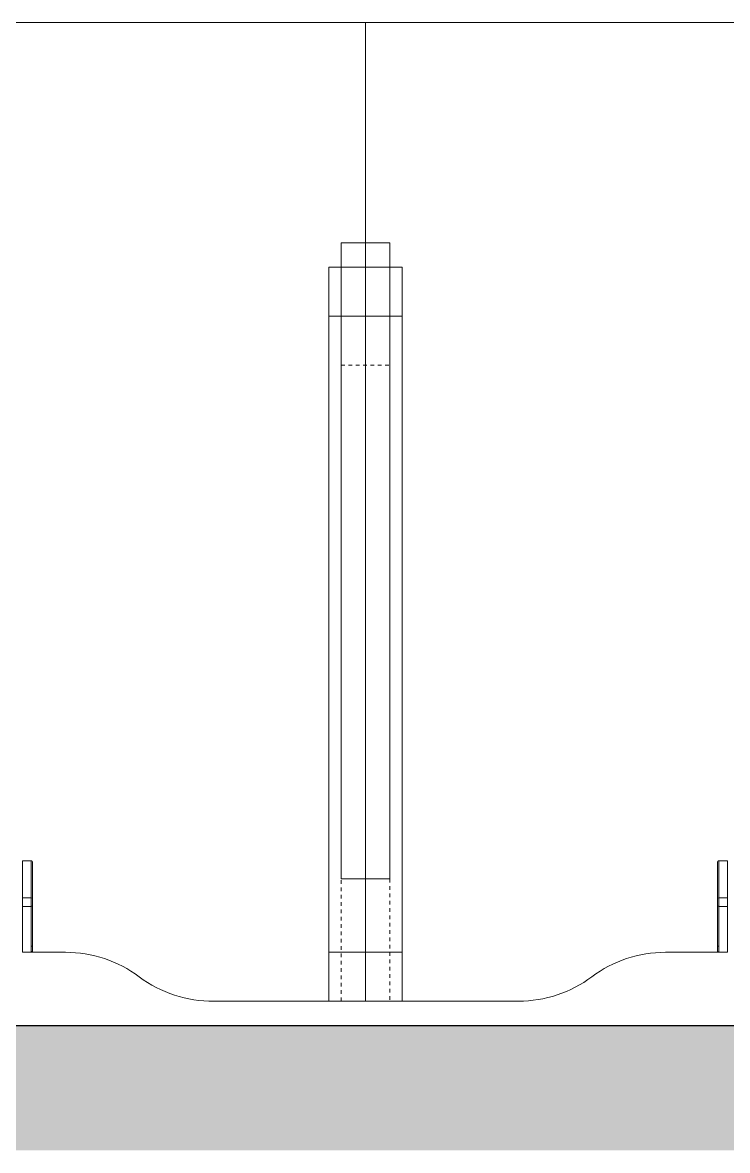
# Model space of a CAD drawing. Header units: millimetres. Extents: x 155927 to 317870, y -36033 to 97293.
# Drawn here: x 174482 to 175058, y 21006 to 21928 of the extents above; entities that cross this region are included whole.
import ezdxf

# ---------------------------------------------------------------- set-up
doc = ezdxf.new("R2010")
doc.units = ezdxf.units.MM
doc.header["$MEASUREMENT"] = 0
doc.linetypes.add('Dash', pattern=[6, 3, -3])
for name, color, linetype, lineweight in [('A-WALL-PATT', 7, 'CONTINUOUS', 9), ('I-FURN', 8, 'CONTINUOUS', 9), ('I-FURN-HDLN', 8, 'Dash', 9), ('I-WALL', 7, 'CONTINUOUS', 9)]:
    doc.layers.add(name, color=color, linetype=linetype, lineweight=lineweight)

msp = doc.modelspace()

# ---------------------------------------------------------------- hatches: boundary and pattern name
at = {"layer": 'A-WALL-PATT'}
msp.add_hatch(color=256, dxfattribs=at).paths.add_polyline_path([(178998.83, 21005.61), (178998.83, 21107.61), (166470.83, 21107.61), (166470.83, 21005.61), (178727.98, 21005.61)], flags=0)

# ---------------------------------------------------------------- linework, layer by layer
at = {"layer": 'I-FURN'}
for p, q in [((174761.96, 21927.61), (173361.96, 21927.61)), ((173361.96, 21927.61), (174761.96, 21927.61)), ((174761.96, 21127.61), (174761.96, 21927.61)), ((174761.96, 21927.61), (174761.96, 21127.61)), ((176161.96, 21927.61), (174761.96, 21927.61)), ((174761.96, 21927.61), (174761.96, 21127.61)), ((174761.96, 21127.61), (174761.96, 21927.61)), ((174761.96, 21927.61), (176161.96, 21927.61)), ((174781.96, 21747.61), (174741.96, 21747.61)), ((174741.96, 21747.61), (174741.96, 21727.61)), ((174781.96, 21727.61), (174781.96, 21747.61)), ((174731.96, 21727.61), (174731.96, 21687.61)), ((174731.96, 21127.61), (174731.96, 21727.61)), ((174741.96, 21727.61), (174731.96, 21727.61)), ((174731.96, 21727.61), (174791.96, 21727.61)), ((174741.96, 21727.61), (174741.96, 21227.61)), ((174791.96, 21727.61), (174781.96, 21727.61)), ((174781.96, 21227.61), (174781.96, 21727.61)), ((174791.96, 21727.61), (174791.96, 21127.61)), ((174791.96, 21687.61), (174791.96, 21727.61)), ((174731.96, 21687.61), (174731.96, 21167.61)), ((174741.96, 21687.61), (174731.96, 21687.61)), ((174791.96, 21687.61), (174731.96, 21687.61)), ((174791.96, 21687.61), (174781.96, 21687.61)), ((174791.96, 21167.61), (174791.96, 21687.61)), ((174488.78, 21242.45), (174481.78, 21242.45)), ((174488.78, 21242.45), (174481.78, 21242.45)), ((174481.78, 21242.45), (174488.78, 21242.45)), ((174481.78, 21242.45), (174481.78, 21242.27)), ((174488.78, 21242.27), (174481.78, 21242.27)), ((174481.78, 21242.27), (174481.78, 21211.99)), ((174488.78, 21242.45), (174488.78, 21242.27)), ((174488.78, 21242.27), (174488.78, 21211.99)), ((174489.53, 21242.12), (174489.56, 21242.09)), ((174489.78, 21211.17), (174489.78, 21241.45)), ((174489.78, 21211.17), (174489.78, 21241.45)), ((175049.66, 21241.45), (175049.66, 21211.17)), ((175049.66, 21241.45), (175049.66, 21211.17)), ((175049.89, 21242.08), (175049.91, 21242.11)), ((175057.66, 21242.45), (175050.66, 21242.45)), ((175050.66, 21242.27), (175050.66, 21242.45)), ((175057.66, 21242.45), (175050.66, 21242.45)), ((175057.66, 21242.45), (175050.66, 21242.45)), ((175050.66, 21211.99), (175050.66, 21242.27)), ((175050.66, 21242.27), (175057.66, 21242.27)), ((175057.66, 21242.27), (175057.66, 21242.45)), ((175057.66, 21211.99), (175057.66, 21242.27)), ((174741.96, 21227.61), (174781.96, 21227.61)), ((174488.78, 21211.99), (174481.78, 21211.99)), ((174481.78, 21211.99), (174481.78, 21205.07)), ((174488.78, 21211.99), (174488.78, 21205.07)), ((174489.78, 21211.17), (174489.78, 21172.6)), ((174489.78, 21205.63), (174489.78, 21211.17)), ((175049.66, 21172.6), (175049.66, 21211.17)), ((175049.66, 21211.17), (175049.66, 21205.63)), ((175050.66, 21205.07), (175050.66, 21211.99)), ((175050.66, 21211.99), (175057.66, 21211.99)), ((175057.66, 21205.07), (175057.66, 21211.99)), ((174488.78, 21205.07), (174481.78, 21205.07)), ((174481.78, 21205.07), (174481.78, 21167.61)), ((174488.78, 21205.07), (174488.78, 21167.61)), ((174489.78, 21168.61), (174489.78, 21205.63)), ((175049.66, 21205.63), (175049.66, 21168.61)), ((175050.66, 21167.61), (175050.66, 21205.07)), ((175050.66, 21205.07), (175057.66, 21205.07)), ((175057.66, 21167.61), (175057.66, 21205.07)), ((174489.78, 21172.6), (174488.78, 21172.6)), ((174489.78, 21172.6), (174489.78, 21168.61)), ((175050.66, 21172.6), (175049.66, 21172.6)), ((175049.66, 21168.61), (175049.66, 21172.6)), ((174488.78, 21167.61), (174481.78, 21167.61)), ((174481.78, 21167.6), (174488.78, 21167.6)), ((174488.78, 21167.61), (174516.96, 21167.61)), ((174516.96, 21167.61), (174488.78, 21167.61)), ((174731.96, 21167.61), (174731.96, 21127.61)), ((174791.96, 21167.61), (174731.96, 21167.61)), ((174791.96, 21167.61), (174731.96, 21167.61)), ((174791.96, 21127.61), (174791.96, 21167.61)), ((175006.96, 21167.61), (175050.66, 21167.61)), ((175050.66, 21167.61), (175006.96, 21167.61)), ((175049.66, 21168.61), (175049.66, 21168.6)), ((175050.66, 21167.61), (175057.66, 21167.61)), ((175050.66, 21167.6), (175057.66, 21167.6)), ((174638.07, 21127.61), (174761.96, 21127.61)), ((174761.96, 21127.61), (174638.07, 21127.61)), ((174791.96, 21127.61), (174731.96, 21127.61)), ((174791.96, 21127.61), (174731.96, 21127.61)), ((174761.96, 21127.61), (174886.96, 21127.61)), ((174886.96, 21127.61), (174761.96, 21127.61))]:
    msp.add_line(p, q, dxfattribs=at)
at = {"layer": 'I-FURN', "flags": 128}
for points in [[(174488.78, 21242.45), (174488.82, 21242.45), (174488.86, 21242.45), (174488.9, 21242.44), (174488.94, 21242.44), (174488.98, 21242.43), (174489.02, 21242.42), (174489.06, 21242.41), (174489.1, 21242.4), (174489.14, 21242.38), (174489.17, 21242.37), (174489.21, 21242.35), (174489.25, 21242.34), (174489.28, 21242.32)], [(175050.16, 21242.31), (175050.19, 21242.33), (175050.23, 21242.35), (175050.26, 21242.37), (175050.3, 21242.38), (175050.34, 21242.39), (175050.38, 21242.41), (175050.41, 21242.42), (175050.45, 21242.43), (175050.49, 21242.43), (175050.53, 21242.44), (175050.57, 21242.44), (175050.61, 21242.45), (175050.65, 21242.45), (175050.66, 21242.45)], [(174489.78, 21205.63), (174489.78, 21205.77), (174489.78, 21205.91), (174489.78, 21206.05), (174489.78, 21206.19), (174489.78, 21206.34), (174489.78, 21206.48), (174489.78, 21206.63), (174489.78, 21206.79), (174489.78, 21206.94), (174489.78, 21207.1), (174489.78, 21207.26), (174489.78, 21207.41), (174489.78, 21207.57), (174489.78, 21207.73), (174489.78, 21207.89), (174489.78, 21208.05), (174489.78, 21208.21), (174489.78, 21208.37), (174489.78, 21208.53), (174489.78, 21208.69), (174489.78, 21208.84), (174489.78, 21209), (174489.78, 21209.15), (174489.78, 21209.3), (174489.78, 21209.45), (174489.78, 21209.6), (174489.78, 21209.74), (174489.78, 21209.88), (174489.78, 21210.02), (174489.78, 21210.15), (174489.78, 21210.28), (174489.78, 21210.41), (174489.78, 21210.53), (174489.78, 21210.65), (174489.78, 21210.76), (174489.78, 21210.87), (174489.78, 21210.98), (174489.78, 21211.08), (174489.78, 21211.17)], [(175049.66, 21211.17), (175049.66, 21211.08), (175049.66, 21210.98), (175049.66, 21210.87), (175049.66, 21210.76), (175049.66, 21210.65), (175049.66, 21210.53), (175049.66, 21210.41), (175049.66, 21210.28), (175049.66, 21210.15), (175049.66, 21210.02), (175049.66, 21209.88), (175049.66, 21209.74), (175049.66, 21209.6), (175049.66, 21209.45), (175049.66, 21209.3), (175049.66, 21209.15), (175049.66, 21209), (175049.66, 21208.84), (175049.66, 21208.69), (175049.66, 21208.53), (175049.66, 21208.37), (175049.66, 21208.21), (175049.66, 21208.05), (175049.66, 21207.89), (175049.66, 21207.73), (175049.66, 21207.57), (175049.66, 21207.41), (175049.66, 21207.26), (175049.66, 21207.1), (175049.66, 21206.94), (175049.66, 21206.79), (175049.66, 21206.63), (175049.66, 21206.48), (175049.66, 21206.33), (175049.66, 21206.19), (175049.66, 21206.05), (175049.66, 21205.91), (175049.66, 21205.77), (175049.66, 21205.63)], [(174489.78, 21168.61), (174489.78, 21168.89), (174489.78, 21169.3), (174489.78, 21169.85), (174489.78, 21170.53), (174489.78, 21171.35), (174489.78, 21172.3), (174489.78, 21173.38), (174489.78, 21174.59), (174489.78, 21175.92), (174489.78, 21177.38), (174489.78, 21178.96), (174489.78, 21180.67), (174489.78, 21182.49), (174489.78, 21184.42), (174489.78, 21186.46), (174489.78, 21188.62), (174489.78, 21190.87), (174489.78, 21193.23), (174489.78, 21195.68), (174489.78, 21198.23), (174489.78, 21200.87), (174489.78, 21203.59), (174489.78, 21205.63)], [(175049.66, 21205.63), (175049.66, 21202.85), (175049.66, 21200.15), (175049.66, 21197.54), (175049.66, 21195.02), (175049.66, 21192.59), (175049.66, 21190.26), (175049.66, 21188.03), (175049.66, 21185.91), (175049.66, 21183.89), (175049.66, 21181.99), (175049.66, 21180.2), (175049.66, 21178.53), (175049.66, 21176.98), (175049.66, 21175.55), (175049.66, 21174.25), (175049.66, 21173.08), (175049.66, 21172.03), (175049.66, 21171.12), (175049.66, 21170.34), (175049.66, 21169.69), (175049.66, 21169.18), (175049.66, 21168.8), (175049.66, 21168.61)], [(174489.78, 21172.6), (174489.78, 21172.44), (174489.78, 21172.28), (174489.78, 21172.12), (174489.78, 21171.97), (174489.78, 21171.81), (174489.78, 21171.65), (174489.78, 21171.5), (174489.78, 21171.34), (174489.78, 21171.19), (174489.78, 21171.04), (174489.78, 21170.9), (174489.78, 21170.76), (174489.78, 21170.61), (174489.78, 21170.48), (174489.78, 21170.34), (174489.78, 21170.21), (174489.78, 21170.09), (174489.78, 21169.96), (174489.78, 21169.85), (174489.78, 21169.73), (174489.78, 21169.62), (174489.78, 21169.52), (174489.78, 21169.42), (174489.78, 21169.33), (174489.78, 21169.24), (174489.78, 21169.15), (174489.78, 21169.07), (174489.78, 21169), (174489.78, 21168.94), (174489.78, 21168.87), (174489.78, 21168.82), (174489.78, 21168.77), (174489.78, 21168.73), (174489.78, 21168.69), (174489.78, 21168.66), (174489.78, 21168.64), (174489.78, 21168.62), (174489.78, 21168.61), (174489.78, 21168.6)], [(175049.66, 21168.6), (175049.66, 21168.61), (175049.66, 21168.62), (175049.66, 21168.63), (175049.66, 21168.65), (175049.66, 21168.68), (175049.66, 21168.72), (175049.66, 21168.76), (175049.66, 21168.81), (175049.66, 21168.86), (175049.66, 21168.92), (175049.66, 21168.98), (175049.66, 21169.05), (175049.66, 21169.13), (175049.66, 21169.21), (175049.66, 21169.3), (175049.66, 21169.39), (175049.66, 21169.49), (175049.66, 21169.6), (175049.66, 21169.7), (175049.66, 21169.82), (175049.66, 21169.93), (175049.66, 21170.05), (175049.66, 21170.18), (175049.66, 21170.31), (175049.66, 21170.44), (175049.66, 21170.58), (175049.66, 21170.72), (175049.66, 21170.86), (175049.66, 21171), (175049.66, 21171.15), (175049.66, 21171.3), (175049.66, 21171.46), (175049.66, 21171.61), (175049.66, 21171.77), (175049.66, 21171.92), (175049.66, 21172.08), (175049.66, 21172.24), (175049.66, 21172.4), (175049.66, 21172.56), (175049.66, 21172.6)], [(174489.78, 21168.6), (174489.78, 21168.56), (174489.78, 21168.52), (174489.78, 21168.48), (174489.77, 21168.44), (174489.76, 21168.4), (174489.76, 21168.36), (174489.75, 21168.33), (174489.73, 21168.29), (174489.72, 21168.25), (174489.71, 21168.21), (174489.69, 21168.18), (174489.67, 21168.14), (174489.65, 21168.11), (174489.63, 21168.07), (174489.61, 21168.04), (174489.59, 21168.01), (174489.56, 21167.97), (174489.54, 21167.94), (174489.51, 21167.91), (174489.48, 21167.88), (174489.45, 21167.86), (174489.42, 21167.83), (174489.39, 21167.81), (174489.36, 21167.78), (174489.32, 21167.76), (174489.29, 21167.74), (174489.26, 21167.72), (174489.22, 21167.7), (174489.18, 21167.69), (174489.15, 21167.67), (174489.11, 21167.66), (174489.07, 21167.64), (174489.03, 21167.63), (174488.99, 21167.62), (174488.95, 21167.62), (174488.91, 21167.61), (174488.88, 21167.61), (174488.84, 21167.6), (174488.8, 21167.6), (174488.78, 21167.6)], [(174489.78, 21168.6), (174489.78, 21168.61), (174489.78, 21168.61)], [(175050.66, 21167.6), (175050.62, 21167.6), (175050.58, 21167.61), (175050.54, 21167.61), (175050.5, 21167.62), (175050.46, 21167.62), (175050.42, 21167.63), (175050.39, 21167.64), (175050.35, 21167.65), (175050.31, 21167.67), (175050.27, 21167.68), (175050.24, 21167.7), (175050.2, 21167.72), (175050.17, 21167.73), (175050.13, 21167.76), (175050.1, 21167.78), (175050.07, 21167.8), (175050.03, 21167.82), (175050, 21167.85), (175049.97, 21167.88), (175049.95, 21167.91), (175049.92, 21167.93), (175049.89, 21167.97), (175049.87, 21168), (175049.84, 21168.03), (175049.82, 21168.06), (175049.8, 21168.1), (175049.78, 21168.13), (175049.76, 21168.17), (175049.75, 21168.2), (175049.73, 21168.24), (175049.72, 21168.28), (175049.7, 21168.32), (175049.69, 21168.35), (175049.68, 21168.39), (175049.68, 21168.43), (175049.67, 21168.47), (175049.67, 21168.51), (175049.66, 21168.55), (175049.66, 21168.59), (175049.66, 21168.6)]]:
    msp.add_lwpolyline(points, dxfattribs=at)
at = {"layer": 'I-FURN'}
for centre, radius, start, end in [((174516.96, 21067.61), 100, 53.1301, 90), ((174516.96, 21067.61), 100, 53.1301, 90), ((175006.96, 21067.61), 100, 90, 126.8699), ((175006.96, 21067.61), 100, 90, 126.8699), ((174636.98, 21227.64), 100.03, 233.1301, 270.62561), ((174636.98, 21227.64), 100.03, 233.1301, 270.62561), ((174886.96, 21227.61), 100, 270, 306.8699), ((174886.96, 21227.61), 100, 270, 306.8699)]:
    msp.add_arc(centre, radius, start, end, dxfattribs=at)
for centre, major_axis, ratio, start_param, end_param in [((174488.78, 21241.45), (1, 0), 0.819152, 0, 1.570796), ((175050.66, 21241.45), (-1, 0), 0.819152, 4.712389, 6.283185), ((174488.78, 21211.17), (-1, 0), 0.819152, 3.141593, 4.712389), ((175050.66, 21211.17), (-1, 0), 0.819152, 4.712389, 6.283185), ((174488.78, 21205.63), (-1, 0), 0.56467, 1.570796, 3.141593), ((175050.66, 21205.63), (-1, 0), 0.56467, 0, 1.570796), ((174488.78, 21168.61), (-1, 0), 0.998113, 1.570796, 3.141593), ((175050.66, 21168.61), (-1, 0), 0.998113, 0, 1.570796)]:
    msp.add_ellipse(centre, major_axis=major_axis, ratio=ratio, start_param=start_param, end_param=end_param, dxfattribs=at)
at = {"layer": 'I-FURN-HDLN'}
for p, q in [((174741.96, 21647.61), (174781.96, 21647.61)), ((174741.96, 21127.61), (174741.96, 21647.61)), ((174781.96, 21647.61), (174781.96, 21127.61)), ((174781.96, 21127.61), (174741.96, 21127.61))]:
    msp.add_line(p, q, dxfattribs=at)
at = {"layer": 'I-WALL', "lineweight": 30}
msp.add_line((178998.83, 21107.61), (172785.83, 21107.61), dxfattribs=at)

doc.saveas('drawing.dxf')
